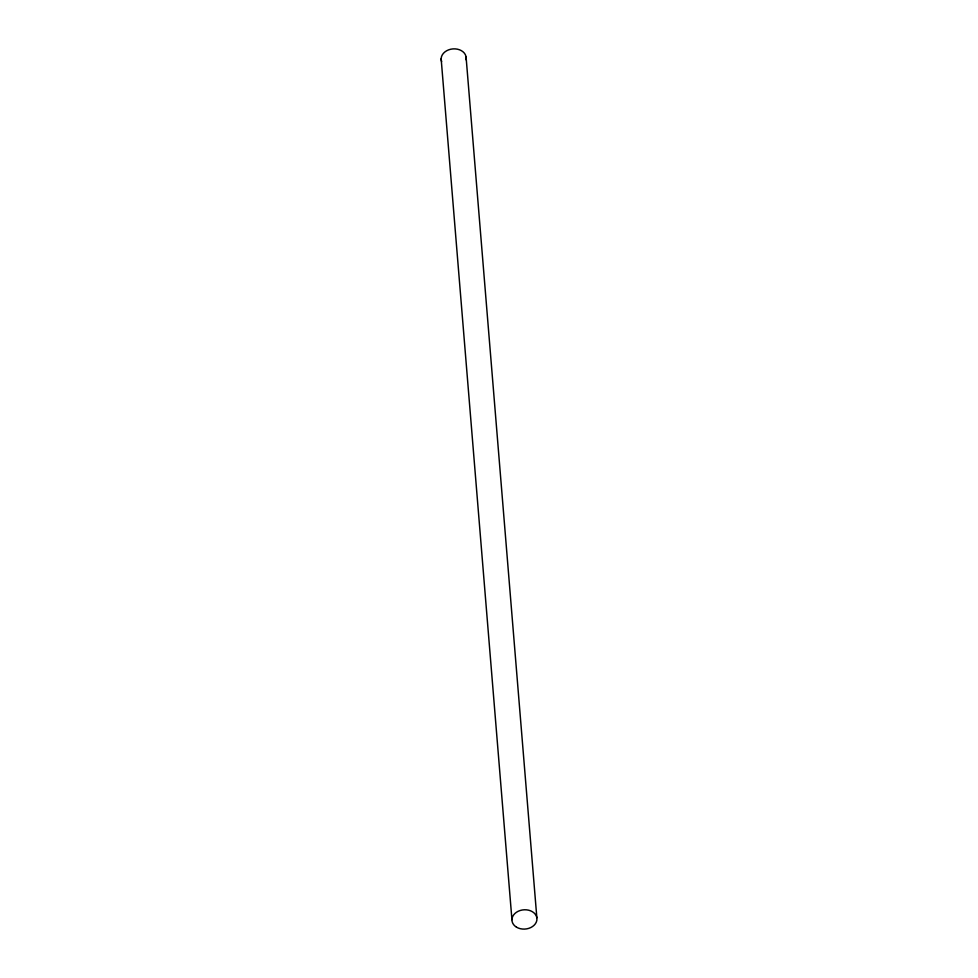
<?xml version="1.0" encoding="UTF-8"?>
<svg xmlns="http://www.w3.org/2000/svg" width="978" height="978" viewBox="0 0 978 978"><rect width="100%" height="100%" fill="white"/><g stroke="black" fill="none" stroke-linecap="round" stroke-linejoin="round"><path stroke-width="1.47" d="M466.066 56.858L536.849 917.755M441.151 58.766L511.934 919.675M441.64 61.602A12.531 9.658 -4.7 0 1 452.961 48.9A12.531 9.658 -4.7 0 1 466.005 59.744M516.457 927.144A12.531 9.658 -4.7 0 0 536.775 920.64A12.531 9.658 -4.7 0 0 520.088 910.518A12.531 9.658 -4.7 0 0 516.457 927.144"/></g></svg>
